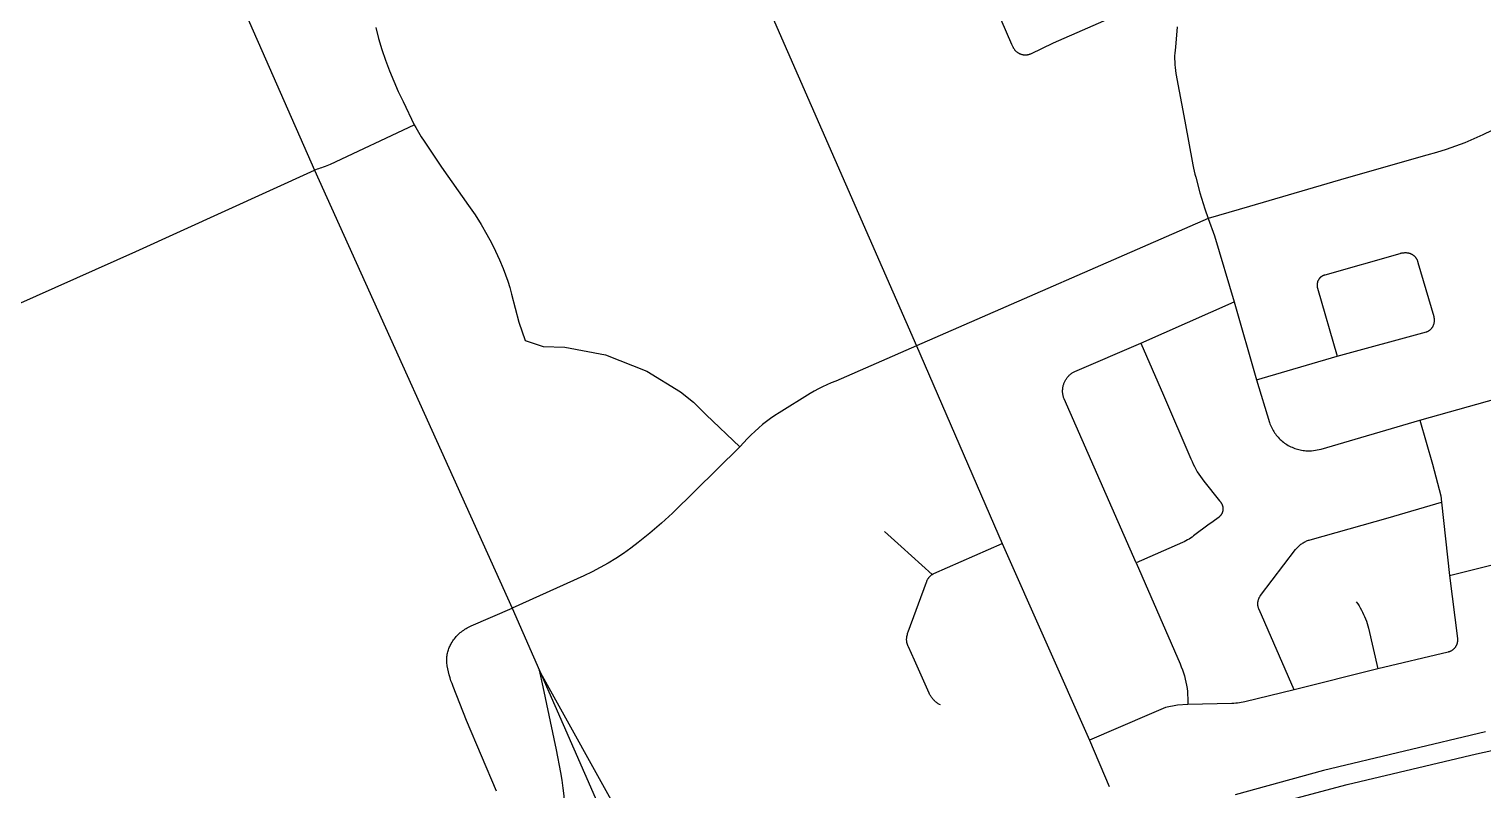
# Model space of a CAD drawing. Header units: inches. Extents: x 326453 to 344102, y 4677180 to 4689621.
# Drawn here: x 340542 to 342122, y 4684364 to 4685191 of the extents above; entities that cross this region are included whole.
import ezdxf

# ---------------------------------------------------------------- set-up
doc = ezdxf.new("R2010")
doc.units = ezdxf.units.IN
doc.header["$MEASUREMENT"] = 0
doc.layers.add('Street_Centreline', color=7, linetype='Continuous')

msp = doc.modelspace()

# ---------------------------------------------------------------- linework, layer by layer
at = {"layer": 'Street_Centreline'}
for p, q in [((341222.2565, 4685494.6151), (341506.0852, 4684846.626)), ((340714.706, 4685349.2536), (340851.8391, 4685037.5632)), ((340851.8391, 4685037.5632), (341066.7567, 4684561.8156)), ((341823.3216, 4684985.115), (341506.0852, 4684846.626)), ((341749.8727, 4684849.5216), (341851.504, 4684894.6338)), ((341851.504, 4684894.6338), (341875.5039, 4684810.0208)), ((341506.0852, 4684846.626), (341599.2483, 4684632.1451)), ((341875.5039, 4684810.0208), (341963.3051, 4684835.4257)), ((342076.6382, 4684676.9688), (342085.2819, 4684597.341)), ((341599.2483, 4684632.1451), (341694.3392, 4684418.3449)), ((342085.2819, 4684597.341), (342175.3448, 4684619.6608)), ((341066.7567, 4684561.8156), (341185.5164, 4684291.4316)), ((342007.7009, 4684495.8096), (341916.7492, 4684473.2832)), ((341694.3392, 4684418.3449), (341715.4408, 4684368.2836))]:
    msp.add_line(p, q, dxfattribs=at)
for points in [[(341597.8942, 4685201.0939), (341609.5894, 4685174.3768), (341610.933, 4685171.474), (341611.1605, 4685171.0042), (341611.4043, 4685170.5426), (341611.664, 4685170.0898), (341611.9394, 4685169.6463), (341612.2301, 4685169.2128), (341612.5358, 4685168.7896), (341612.8561, 4685168.3774), (341613.1905, 4685167.9766), (341613.5388, 4685167.5877), (341613.9004, 4685167.2113), (341614.2749, 4685166.8476), (341614.662, 4685166.4973), (341615.061, 4685166.1608), (341615.4715, 4685165.8383), (341615.893, 4685165.5304), (341616.325, 4685165.2374), (341616.767, 4685164.9596), (341617.2184, 4685164.6975), (341617.6787, 4685164.4513), (341618.1473, 4685164.2213), (341618.6237, 4685164.0078), (341619.1072, 4685163.8111), (341619.5973, 4685163.6313), (341620.0934, 4685163.4688), (341620.5948, 4685163.3237), (341621.101, 4685163.1963), (341621.6114, 4685163.0865), (341622.1252, 4685162.9947), (341622.642, 4685162.9208), (341623.161, 4685162.8651), (341623.6817, 4685162.8275), (341624.2033, 4685162.8081), (341624.7253, 4685162.8069), (341625.2471, 4685162.824), (341625.7679, 4685162.8592), (341626.2872, 4685162.9127), (341626.8042, 4685162.9842), (341627.3185, 4685163.0738), (341627.8294, 4685163.1812), (341628.3361, 4685163.3064), (341628.8382, 4685163.4493), (341629.335, 4685163.6095), (341629.8259, 4685163.7871), (341630.3103, 4685163.9816), (341655.1564, 4685175.7264), (341735.3093, 4685211.0238)], [(340918.5482, 4685192.4514), (340921.6825, 4685180.5778), (340925.1995, 4685168.812), (340929.0956, 4685157.1662), (340933.3666, 4685145.6526), (340938.0081, 4685134.2833), (340943.0153, 4685123.0703), (340948.3828, 4685112.0252), (340960.2856, 4685086.9156)], [(341789.3265, 4685193.1199), (341787.4858, 4685171.0361), (341787.1206, 4685167.901), (341786.8656, 4685164.755), (341786.7211, 4685161.602), (341786.6871, 4685158.4459), (341786.7638, 4685155.2905), (341786.951, 4685152.1398), (341787.2486, 4685148.9976), (341787.6561, 4685145.8677), (341788.1731, 4685142.754), (341797.7097, 4685090.9543), (341806.531, 4685043.2603), (341807.1469, 4685039.9042), (341807.864, 4685036.5683), (341808.6816, 4685033.2556), (341809.599, 4685029.9691), (341814.2339, 4685013.1186), (341815.8361, 4685007.2162), (341817.6212, 4685001.3666), (341819.5875, 4684995.5753), (341823.3216, 4684985.115)], [(342276.0533, 4685158.9408), (342259.59, 4685145.688), (342257.4221, 4685144.0067), (342255.1978, 4685142.4007), (342252.9197, 4685140.872), (342249.2575, 4685138.5886), (342245.5225, 4685136.4264), (342241.7187, 4685134.3877), (342237.8501, 4685132.4747), (342185.6003, 4685106.9123), (342121.6576, 4685076.1069), (342111.8555, 4685071.5792), (342101.9116, 4685067.3723), (342091.8362, 4685063.4904), (342081.6402, 4685059.9378), (342071.3341, 4685056.7181), (342060.929, 4685053.8349), (341973.2945, 4685028.8581), (341868.0357, 4684998.2287), (341823.3216, 4684985.115)], [(340851.8391, 4685037.5632), (340853.4353, 4685038.2627), (340855.0511, 4685038.9159), (340856.6851, 4685039.522), (340858.3359, 4685040.0808), (340860.0022, 4685040.5916), (340861.8992, 4685041.1757), (340863.7771, 4685041.819), (340865.6338, 4685042.5209), (340867.4677, 4685043.2805), (340869.2768, 4685044.0973), (340960.2856, 4685086.9156)], [(340960.2856, 4685086.9156), (340962.0338, 4685083.7627), (340964.9177, 4685078.753), (340967.9608, 4685073.8384), (340971.1601, 4685069.024), (340989.9392, 4685040.7749), (341019.4552, 4684999.1291), (341026.4369, 4684988.8973), (341033.0504, 4684978.4238), (341039.2874, 4684967.7217), (341044.1523, 4684958.6953), (341048.7344, 4684949.5221), (341053.0291, 4684940.2108), (341057.0323, 4684930.7706), (341059.6635, 4684923.9594), (341062.0634, 4684917.0633), (341064.2293, 4684910.0902), (341066.1585, 4684903.0479), (341074.0564, 4684872.3425), (341081.0015, 4684852.6279), (341100.5338, 4684846.1641), (341123.9517, 4684845.3848), (341168.0858, 4684836.8754), (341213.0928, 4684819.368), (341249.6456, 4684796.857), (341263.9648, 4684785.4545), (341277.5665, 4684771.8773), (341314.0875, 4684736.9692)], [(340505.6018, 4684881.5885), (340657.6997, 4684949.3649), (340851.8391, 4685037.5632)], [(341823.3216, 4684985.115), (341830.0708, 4684966.1308), (341851.504, 4684894.6338)], [(341963.3051, 4684835.4257), (342060.4034, 4684861.897), (342060.8381, 4684862.0682), (342061.2665, 4684862.2546), (342061.6881, 4684862.4557), (342062.1025, 4684862.6714), (342062.5092, 4684862.9014), (342062.9076, 4684863.1454), (342063.2972, 4684863.4031), (342063.6776, 4684863.6743), (342064.0484, 4684863.9585), (342064.409, 4684864.2555), (342064.7591, 4684864.5648), (342065.0982, 4684864.8862), (342065.4259, 4684865.2192), (342065.7417, 4684865.5634), (342066.0454, 4684865.9184), (342066.3366, 4684866.2837), (342066.6148, 4684866.659), (342066.8799, 4684867.0437), (342067.1313, 4684867.4375), (342067.3689, 4684867.8397), (342067.5923, 4684868.25), (342067.8013, 4684868.6678), (342067.9957, 4684869.0926), (342068.1751, 4684869.524), (342068.3393, 4684869.9613), (342068.4883, 4684870.4041), (342068.6217, 4684870.8518), (342068.7395, 4684871.3039), (342068.8414, 4684871.7598), (342068.9274, 4684872.219), (342068.9974, 4684872.6809), (342069.0512, 4684873.145), (342069.0888, 4684873.6107), (342069.1102, 4684874.0774), (342069.1153, 4684874.5445), (342069.1041, 4684875.0115), (342069.0767, 4684875.4779), (342069.0331, 4684875.943), (342068.9733, 4684876.4064), (342068.8973, 4684876.8673), (342068.8054, 4684877.3254), (342068.6976, 4684877.7799), (342068.574, 4684878.2305), (342051.4158, 4684936.7587), (342051.3359, 4684937.1968), (342051.2408, 4684937.6319), (342051.1308, 4684938.0634), (342051.0059, 4684938.4909), (342050.8663, 4684938.9138), (342050.7122, 4684939.3316), (342050.5437, 4684939.7439), (342050.3611, 4684940.15), (342050.1645, 4684940.5496), (342049.9543, 4684940.9422), (342049.7306, 4684941.3273), (342049.4937, 4684941.7044), (342049.2439, 4684942.0731), (342048.9815, 4684942.433), (342048.7069, 4684942.7835), (342048.4202, 4684943.1244), (342048.122, 4684943.4551), (342047.8125, 4684943.7754), (342047.4921, 4684944.0847), (342047.1613, 4684944.3828), (342046.8203, 4684944.6692), (342046.4696, 4684944.9437), (342046.1096, 4684945.206), (342045.7408, 4684945.4556), (342045.3636, 4684945.6923), (342044.9784, 4684945.9158), (342044.5857, 4684946.1259), (342044.186, 4684946.3223), (342043.7797, 4684946.5047), (342043.3674, 4684946.673), (342042.9495, 4684946.8269), (342042.5265, 4684946.9663), (342042.099, 4684947.091), (342041.6674, 4684947.2008), (342041.2323, 4684947.2957), (342040.7941, 4684947.3754), (342040.0616, 4684947.483), (342039.3259, 4684947.5658), (342038.5878, 4684947.6236), (342037.8482, 4684947.6565), (342037.1079, 4684947.6643), (342036.3677, 4684947.6471), (342035.6285, 4684947.6049), (342034.8912, 4684947.5377), (342034.1566, 4684947.4456), (342033.4255, 4684947.3288), (342032.6988, 4684947.1873), (342031.9773, 4684947.0213), (342031.2618, 4684946.831), (341949.8288, 4684923.6919), (341949.4532, 4684923.5801), (341949.0817, 4684923.4555), (341948.7147, 4684923.3182), (341948.3526, 4684923.1684), (341947.9959, 4684923.0062), (341947.645, 4684922.8319), (341947.3002, 4684922.6456), (341946.9621, 4684922.4477), (341946.6309, 4684922.2382), (341946.3071, 4684922.0175), (341945.9911, 4684921.7858), (341945.6832, 4684921.5434), (341945.3839, 4684921.2905), (341945.0934, 4684921.0275), (341944.812, 4684920.7548), (341944.5403, 4684920.4725), (341944.2783, 4684920.181), (341944.0266, 4684919.8808), (341943.7852, 4684919.572), (341943.5547, 4684919.2552), (341943.3351, 4684918.9306), (341943.1268, 4684918.5987), (341942.93, 4684918.2599), (341942.745, 4684917.9144), (341942.572, 4684917.5629), (341942.4111, 4684917.2056), (341942.2625, 4684916.843), (341942.1266, 4684916.4755), (341942.0033, 4684916.1035), (341941.8928, 4684915.7275), (341941.7953, 4684915.348), (341941.7109, 4684914.9654), (341941.6397, 4684914.58), (341941.5818, 4684914.1925), (341941.5372, 4684913.8032), (341941.506, 4684913.4126), (341941.4882, 4684913.0211), (341941.4838, 4684912.6293), (341941.493, 4684912.2375), (341941.5155, 4684911.8463), (341941.5515, 4684911.4561), (341941.6009, 4684911.0674), (341941.6635, 4684910.6806), (341941.7394, 4684910.2962), (341941.8285, 4684909.9146), (341941.9306, 4684909.5362), (341963.3051, 4684835.4257)], [(341744.7401, 4684611.0149), (341666.6219, 4684789.0985), (341666.335, 4684789.8647), (341666.0749, 4684790.6404), (341665.8418, 4684791.4247), (341665.6361, 4684792.2166), (341665.458, 4684793.0152), (341665.3077, 4684793.8195), (341665.1854, 4684794.6284), (341665.0912, 4684795.4412), (341665.0253, 4684796.2567), (341664.9877, 4684797.074), (341664.9785, 4684797.8922), (341664.9977, 4684798.7101), (341665.0453, 4684799.5269), (341665.1211, 4684800.3416), (341665.2252, 4684801.1531), (341665.3574, 4684801.9606), (341665.5175, 4684802.7629), (341665.7053, 4684803.5592), (341665.9207, 4684804.3486), (341666.1633, 4684805.13), (341666.4328, 4684805.9025), (341666.729, 4684806.6652), (341667.0515, 4684807.4171), (341667.3999, 4684808.1574), (341667.7737, 4684808.8852), (341668.1726, 4684809.5996), (341668.596, 4684810.2997), (341669.0435, 4684810.9846), (341669.5144, 4684811.6537), (341670.0083, 4684812.306), (341670.5245, 4684812.9408), (341671.0624, 4684813.5573), (341671.6214, 4684814.1548), (341672.2008, 4684814.7325), (341672.7998, 4684815.2897), (341673.4179, 4684815.8259), (341674.0541, 4684816.3403), (341674.7079, 4684816.8323), (341675.3783, 4684817.3013), (341676.0645, 4684817.7468), (341676.7658, 4684818.1682), (341677.4813, 4684818.565), (341678.2102, 4684818.9368), (341749.8727, 4684849.5216)], [(341749.8727, 4684849.5216), (341774.5308, 4684793.3202), (341804.4677, 4684724.1459), (341805.6518, 4684721.2373), (341806.9326, 4684718.37), (341808.3086, 4684715.5471), (341809.7784, 4684712.7719), (341811.3402, 4684710.0474), (341812.9923, 4684707.3768), (341814.7329, 4684704.7629), (341816.56, 4684702.2088), (341818.4716, 4684699.7173), (341835.3563, 4684678.4567), (341835.6522, 4684678.1772), (341835.9382, 4684677.8875), (341836.2141, 4684677.5881), (341836.4794, 4684677.2794), (341836.7339, 4684676.9616), (341836.9772, 4684676.6353), (341837.209, 4684676.3006), (341837.4292, 4684675.9582), (341837.6373, 4684675.6083), (341837.8332, 4684675.2514), (341838.0166, 4684674.888), (341838.1873, 4684674.5185), (341838.3451, 4684674.1432), (341838.4898, 4684673.7627), (341838.6212, 4684673.3774), (341838.7392, 4684672.9878), (341838.8437, 4684672.5943), (341838.9344, 4684672.1975), (341839.0114, 4684671.7977), (341839.0744, 4684671.3955), (341839.1235, 4684670.9914), (341839.1586, 4684670.5858), (341839.1796, 4684670.1793), (341839.1865, 4684669.7723), (341839.1793, 4684669.3652), (341839.158, 4684668.9587), (341839.1226, 4684668.5532), (341839.0732, 4684668.1491), (341839.0098, 4684667.747), (341838.9326, 4684667.3473), (341838.8415, 4684666.9505), (341838.7368, 4684666.5571), (341838.6185, 4684666.1676), (341838.4868, 4684665.7824), (341838.3418, 4684665.402), (341838.1836, 4684665.0269), (341838.0127, 4684664.6574), (341837.829, 4684664.2941), (341837.6328, 4684663.9374), (341837.4244, 4684663.5877), (341837.2041, 4684663.2454), (341836.972, 4684662.911), (341836.7284, 4684662.5848), (341836.4737, 4684662.2672), (341836.2082, 4684661.9587), (341835.9321, 4684661.6595), (341835.6458, 4684661.3701), (341835.3497, 4684661.0907), (341835.0441, 4684660.8218), (341834.7293, 4684660.5637), (341834.4058, 4684660.3166), (341834.0739, 4684660.0808), (341828.4084, 4684656.1146), (341822.8271, 4684652.0307), (341808.8278, 4684641.5607), (341807.273, 4684640.3131), (341805.6755, 4684639.1208), (341804.0372, 4684637.9851), (341802.3601, 4684636.9075), (341800.6463, 4684635.8893), (341798.8979, 4684634.9317), (341797.117, 4684634.036), (341795.3059, 4684633.2031), (341744.7401, 4684611.0149)], [(341506.0852, 4684846.626), (341418.3383, 4684808.3593), (341413.5437, 4684806.5229), (341408.8145, 4684804.524), (341404.1563, 4684802.365), (341399.5744, 4684800.0484), (341395.0741, 4684797.5769), (341390.6607, 4684794.9535), (341356.8931, 4684774.0932), (341352.239, 4684771.084), (341347.6839, 4684767.9273), (341343.2322, 4684764.6261), (341338.8887, 4684761.184), (341334.6577, 4684757.6044), (341330.5436, 4684753.891), (341326.5507, 4684750.0477), (341322.683, 4684746.0783), (341314.0875, 4684736.9692)], [(342053.3352, 4684766.0696), (342147.5013, 4684792.6216), (342152.9099, 4684794.231), (342158.27, 4684795.9954), (342187.0434, 4684805.7073), (342196.1612, 4684808.8609), (342205.1848, 4684812.2746), (342214.1068, 4684815.9456)], [(341875.5039, 4684810.0208), (341889.7651, 4684763.4069), (341890.2933, 4684761.9407), (341890.8714, 4684760.4935), (341891.4988, 4684759.0669), (341892.1748, 4684757.6627), (341892.8985, 4684756.2825), (341893.6692, 4684754.9279), (341894.4858, 4684753.6006), (341895.3475, 4684752.302), (341896.2532, 4684751.0337), (341897.2018, 4684749.7973), (341898.1924, 4684748.5941), (341899.2235, 4684747.4256), (341900.2942, 4684746.2931), (341901.403, 4684745.1981), (341902.5488, 4684744.1417), (341903.7301, 4684743.1252), (341904.9455, 4684742.1498), (341906.1938, 4684741.2167), (341907.4732, 4684740.3269), (341908.7825, 4684739.4815), (341910.1199, 4684738.6815), (341911.484, 4684737.9279), (341912.8732, 4684737.2215), (341914.2857, 4684736.5631), (341915.72, 4684735.9536), (341917.1744, 4684735.3936), (341918.6471, 4684734.8838), (341920.1364, 4684734.4248), (341921.6406, 4684734.0171), (341923.1579, 4684733.6613), (341924.6865, 4684733.3577), (341926.2245, 4684733.1067), (341927.7704, 4684732.9087), (341929.322, 4684732.7637), (341930.8778, 4684732.6721), (341932.4358, 4684732.6338), (341933.9941, 4684732.649), (341935.5511, 4684732.7176), (341946.0146, 4684734.6262), (342053.3352, 4684766.0696)], [(342053.3352, 4684766.0696), (342066.7824, 4684718.228), (342076.0088, 4684683.8352), (342076.6382, 4684676.9688)], [(341314.0875, 4684736.9692), (341241.1225, 4684665.0668), (341228.9625, 4684654.0293), (341216.4941, 4684643.3414), (341203.7274, 4684633.0116), (341195.8412, 4684627.0302), (341187.7543, 4684621.3231), (341179.4762, 4684615.8971), (341171.0166, 4684610.7586), (341162.3855, 4684605.9137), (341153.5931, 4684601.3681), (341144.6497, 4684597.1272), (341066.7567, 4684561.8156)], [(341916.7492, 4684473.2832), (341878.4518, 4684560.2231), (341878.2421, 4684560.7227), (341878.05, 4684561.2293), (341877.8757, 4684561.7424), (341877.7194, 4684562.2612), (341877.5814, 4684562.7851), (341877.4618, 4684563.3136), (341877.3607, 4684563.8459), (341877.2783, 4684564.3814), (341877.2146, 4684564.9195), (341877.1698, 4684565.4595), (341877.1439, 4684566.0007), (341877.137, 4684566.5425), (341877.149, 4684567.0842), (341877.1799, 4684567.6251), (341877.2297, 4684568.1647), (341877.2983, 4684568.7021), (341877.3857, 4684569.2369), (341877.4917, 4684569.7682), (341877.6163, 4684570.2956), (341877.7592, 4684570.8182), (341877.9202, 4684571.3356), (341878.0993, 4684571.8469), (341878.2961, 4684572.3518), (341878.5105, 4684572.8494), (341878.7421, 4684573.3392), (341878.9907, 4684573.8207), (341879.256, 4684574.2931), (341879.5376, 4684574.756), (341879.8353, 4684575.2087), (341880.1486, 4684575.6508), (341918.1937, 4684625.4953), (341918.8281, 4684626.2973), (341919.4898, 4684627.0768), (341920.178, 4684627.833), (341920.892, 4684628.565), (341921.6308, 4684629.2718), (341922.3937, 4684629.9526), (341923.1796, 4684630.6067), (341923.9876, 4684631.2333), (341924.8169, 4684631.8315), (341925.6663, 4684632.4007), (341926.5349, 4684632.9402), (341927.4216, 4684633.4493), (341928.3254, 4684633.9275), (341929.2452, 4684634.3741), (341930.1799, 4684634.7887), (341931.1283, 4684635.1707), (341932.0894, 4684635.5197), (341933.062, 4684635.8353), (341934.0449, 4684636.1171), (342018.7261, 4684659.8891), (342076.6382, 4684676.9688)], [(341471.5692, 4684645.0898), (341489.5834, 4684628.7001), (341523.3376, 4684598.4933)], [(341523.3376, 4684598.4933), (341524.1821, 4684598.9756), (341525.0577, 4684599.3986), (341599.2483, 4684632.1451)], [(341744.7401, 4684611.0149), (341792.6212, 4684501.3708), (341793.9642, 4684498.1554), (341795.1949, 4684494.8955), (341796.312, 4684491.5949), (341797.3141, 4684488.2576), (341798.2, 4684484.8876), (341798.9686, 4684481.4889), (341799.619, 4684478.0656), (341800.1505, 4684474.6218), (341800.5623, 4684471.1617), (341800.854, 4684467.6895), (341801.0252, 4684464.2091), (341801.0758, 4684460.725), (341801.0056, 4684457.2412)], [(341532.104, 4684456.6954), (341531.3155, 4684457.1131), (341530.5416, 4684457.5574), (341529.7833, 4684458.0277), (341529.0415, 4684458.5235), (341528.3169, 4684459.0443), (341527.6104, 4684459.5894), (341526.9229, 4684460.1582), (341526.2551, 4684460.75), (341525.6078, 4684461.3641), (341524.9818, 4684462), (341524.3777, 4684462.6567), (341523.7963, 4684463.3336), (341523.2382, 4684464.0298), (341522.7041, 4684464.7447), (341522.1947, 4684465.4772), (341521.7104, 4684466.2267), (341521.2518, 4684466.9922), (341520.8196, 4684467.7728), (341520.4141, 4684468.5676), (341520.0359, 4684469.3758), (341503.9334, 4684505.3655), (341497.3753, 4684519.9684), (341497.1203, 4684520.4705), (341496.8824, 4684520.9809), (341496.6619, 4684521.499), (341496.4589, 4684522.0243), (341496.2739, 4684522.5561), (341496.107, 4684523.0939), (341495.9583, 4684523.637), (341495.828, 4684524.1849), (341495.7164, 4684524.7368), (341495.6234, 4684525.2922), (341495.5493, 4684525.8505), (341495.4941, 4684526.4108), (341495.4578, 4684526.9728), (341495.4405, 4684527.5356), (341495.4423, 4684528.0987), (341495.4631, 4684528.6615), (341495.5029, 4684529.2232), (341495.5617, 4684529.7832), (341495.6393, 4684530.3409), (341495.7357, 4684530.8958), (341495.9646, 4684531.9937), (341496.2294, 4684533.0835), (341496.53, 4684534.164), (341496.866, 4684535.234), (341497.2371, 4684536.2923), (341517.1071, 4684590.1087), (341517.2404, 4684590.5764), (341517.3899, 4684591.0392), (341517.5551, 4684591.4966), (341517.7359, 4684591.948), (341517.9322, 4684592.393), (341518.1436, 4684592.8309), (341518.37, 4684593.2613), (341518.6111, 4684593.6837), (341518.8666, 4684594.0975), (341519.1361, 4684594.5023), (341519.4194, 4684594.8976), (341519.7162, 4684595.2829), (341520.026, 4684595.6578), (341520.3485, 4684596.0218), (341520.6834, 4684596.3745), (341521.0301, 4684596.7154), (341521.3885, 4684597.0442), (341521.7579, 4684597.3605), (341522.138, 4684597.664), (341522.5282, 4684597.9541), (341522.9283, 4684598.2306), (341523.3376, 4684598.4933)], [(342085.2819, 4684597.341), (342094.0123, 4684528.9348), (342094.0633, 4684528.4725), (342094.0983, 4684528.0088), (342094.1174, 4684527.5441), (342094.1206, 4684527.0791), (342094.1077, 4684526.6142), (342094.079, 4684526.15), (342094.0343, 4684525.6871), (342093.9738, 4684525.226), (342093.8974, 4684524.7673), (342093.8054, 4684524.3114), (342093.6978, 4684523.8589), (342093.5747, 4684523.4105), (342093.4363, 4684522.9665), (342093.2827, 4684522.5275), (342093.1141, 4684522.0941), (342092.9308, 4684521.6667), (342092.7329, 4684521.2458), (342092.5206, 4684520.832), (342092.2943, 4684520.4257), (342092.0542, 4684520.0274), (342091.8006, 4684519.6376), (342091.5337, 4684519.2568), (342091.2539, 4684518.8853), (342090.9615, 4684518.5236), (342090.6569, 4684518.1722), (342090.3404, 4684517.8315), (342090.0124, 4684517.5018), (342089.6732, 4684517.1836), (342089.3233, 4684516.8772), (342088.9632, 4684516.583), (342088.5931, 4684516.3013), (342088.2136, 4684516.0325), (342087.8251, 4684515.7769), (342087.428, 4684515.5348), (342087.0229, 4684515.3064), (342086.6101, 4684515.0921), (342086.1903, 4684514.8921), (342085.7638, 4684514.7066), (342085.3312, 4684514.5358), (342084.893, 4684514.3801), (342084.4498, 4684514.2394), (342084.0019, 4684514.114), (342007.7009, 4684495.8096)], [(341984.1267, 4684568.6651), (341985.6443, 4684566.523), (341987.0894, 4684564.3313), (341988.4603, 4684562.0924), (341989.7555, 4684559.8089), (341990.9735, 4684557.4833), (341992.1129, 4684555.1182), (341993.1725, 4684552.7163), (341994.1511, 4684550.2803), (341995.0476, 4684547.8129), (341995.861, 4684545.3168), (341996.5903, 4684542.7949), (341997.2348, 4684540.25), (342007.7009, 4684495.8096)], [(341049.6293, 4684362.914), (341017.2303, 4684439.9108), (341002.6234, 4684476.8718), (341001.3859, 4684479.9543), (341000.2507, 4684483.0759), (340999.2189, 4684486.2332), (340998.2916, 4684489.4228), (340997.47, 4684492.6411), (340996.7548, 4684495.8848), (340996.1468, 4684499.1504), (340995.9569, 4684500.4059), (340995.811, 4684501.6673), (340995.7092, 4684502.933), (340995.6517, 4684504.2016), (340995.6386, 4684505.4713), (340995.6699, 4684506.7407), (340995.7454, 4684508.0083), (340995.8653, 4684509.2725), (340996.0292, 4684510.5317), (340996.237, 4684511.7844), (340996.4884, 4684513.029), (340996.7832, 4684514.2642), (340997.121, 4684515.4882), (340997.5013, 4684516.6998), (340997.9237, 4684517.8973), (340998.3878, 4684519.0793), (340998.8928, 4684520.2443), (340999.4382, 4684521.3911), (341000.0233, 4684522.518), (341000.6475, 4684523.6238), (341001.4448, 4684524.9303), (341002.2852, 4684526.2094), (341003.1676, 4684527.4599), (341004.0912, 4684528.6803), (341005.0549, 4684529.8693), (341006.0576, 4684531.0256), (341007.0982, 4684532.1479), (341008.1756, 4684533.235), (341009.2885, 4684534.2856), (341010.4358, 4684535.2986), (341011.6162, 4684536.2728), (341012.8283, 4684537.2072), (341014.0709, 4684538.1008), (341015.3425, 4684538.9525), (341016.6417, 4684539.7615), (341017.9672, 4684540.5268), (341019.3173, 4684541.2475), (341020.6907, 4684541.9229), (341022.0859, 4684542.5523), (341066.7567, 4684561.8156)], [(341096.2558, 4684494.654), (341100.2181, 4684476.4753), (341114.4587, 4684408.0138), (341119.2848, 4684383.1742), (341120.7626, 4684374.8589), (341121.9734, 4684366.5006), (341122.9159, 4684358.1078), (341123.4029, 4684351.9304), (341123.6778, 4684345.7399), (341123.7401, 4684339.5436), (341123.59, 4684333.3488), (341123.2274, 4684327.1629), (341122.653, 4684320.993), (341121.8673, 4684314.8464), (341121.4509, 4684312.2815), (341120.9495, 4684309.7319), (341120.3637, 4684307.2004), (341119.694, 4684304.6897), (341118.9412, 4684302.2027), (341118.1061, 4684299.7422), (341117.1897, 4684297.3107), (341103.7026, 4684262.0449), (341086.3485, 4684222.8213)], [(341188.8482, 4684327.7197), (341096.2559, 4684494.6538)], [(341916.7492, 4684473.2832), (341863.114, 4684460.214), (341861.1258, 4684459.7409), (341859.1233, 4684459.333), (341857.1085, 4684458.9905), (341855.0836, 4684458.7138), (341853.0508, 4684458.5033), (341851.0122, 4684458.3592), (341848.97, 4684458.2816), (341801.0056, 4684457.2412)], [(341801.0056, 4684457.2412), (341789.8156, 4684456.5032), (341776.6936, 4684453.7852), (341758.8732, 4684446.4548), (341694.3392, 4684418.3449)], [(342124.3649, 4684427.3681), (341948.5489, 4684385.4195), (341852.4455, 4684359.0702)], [(341857.3796, 4684339.3028), (341974.3236, 4684370.4253), (342114.5966, 4684403.4793), (342246.2433, 4684432.3893)]]:
    msp.add_lwpolyline(points, dxfattribs=at)

doc.saveas('drawing.dxf')
